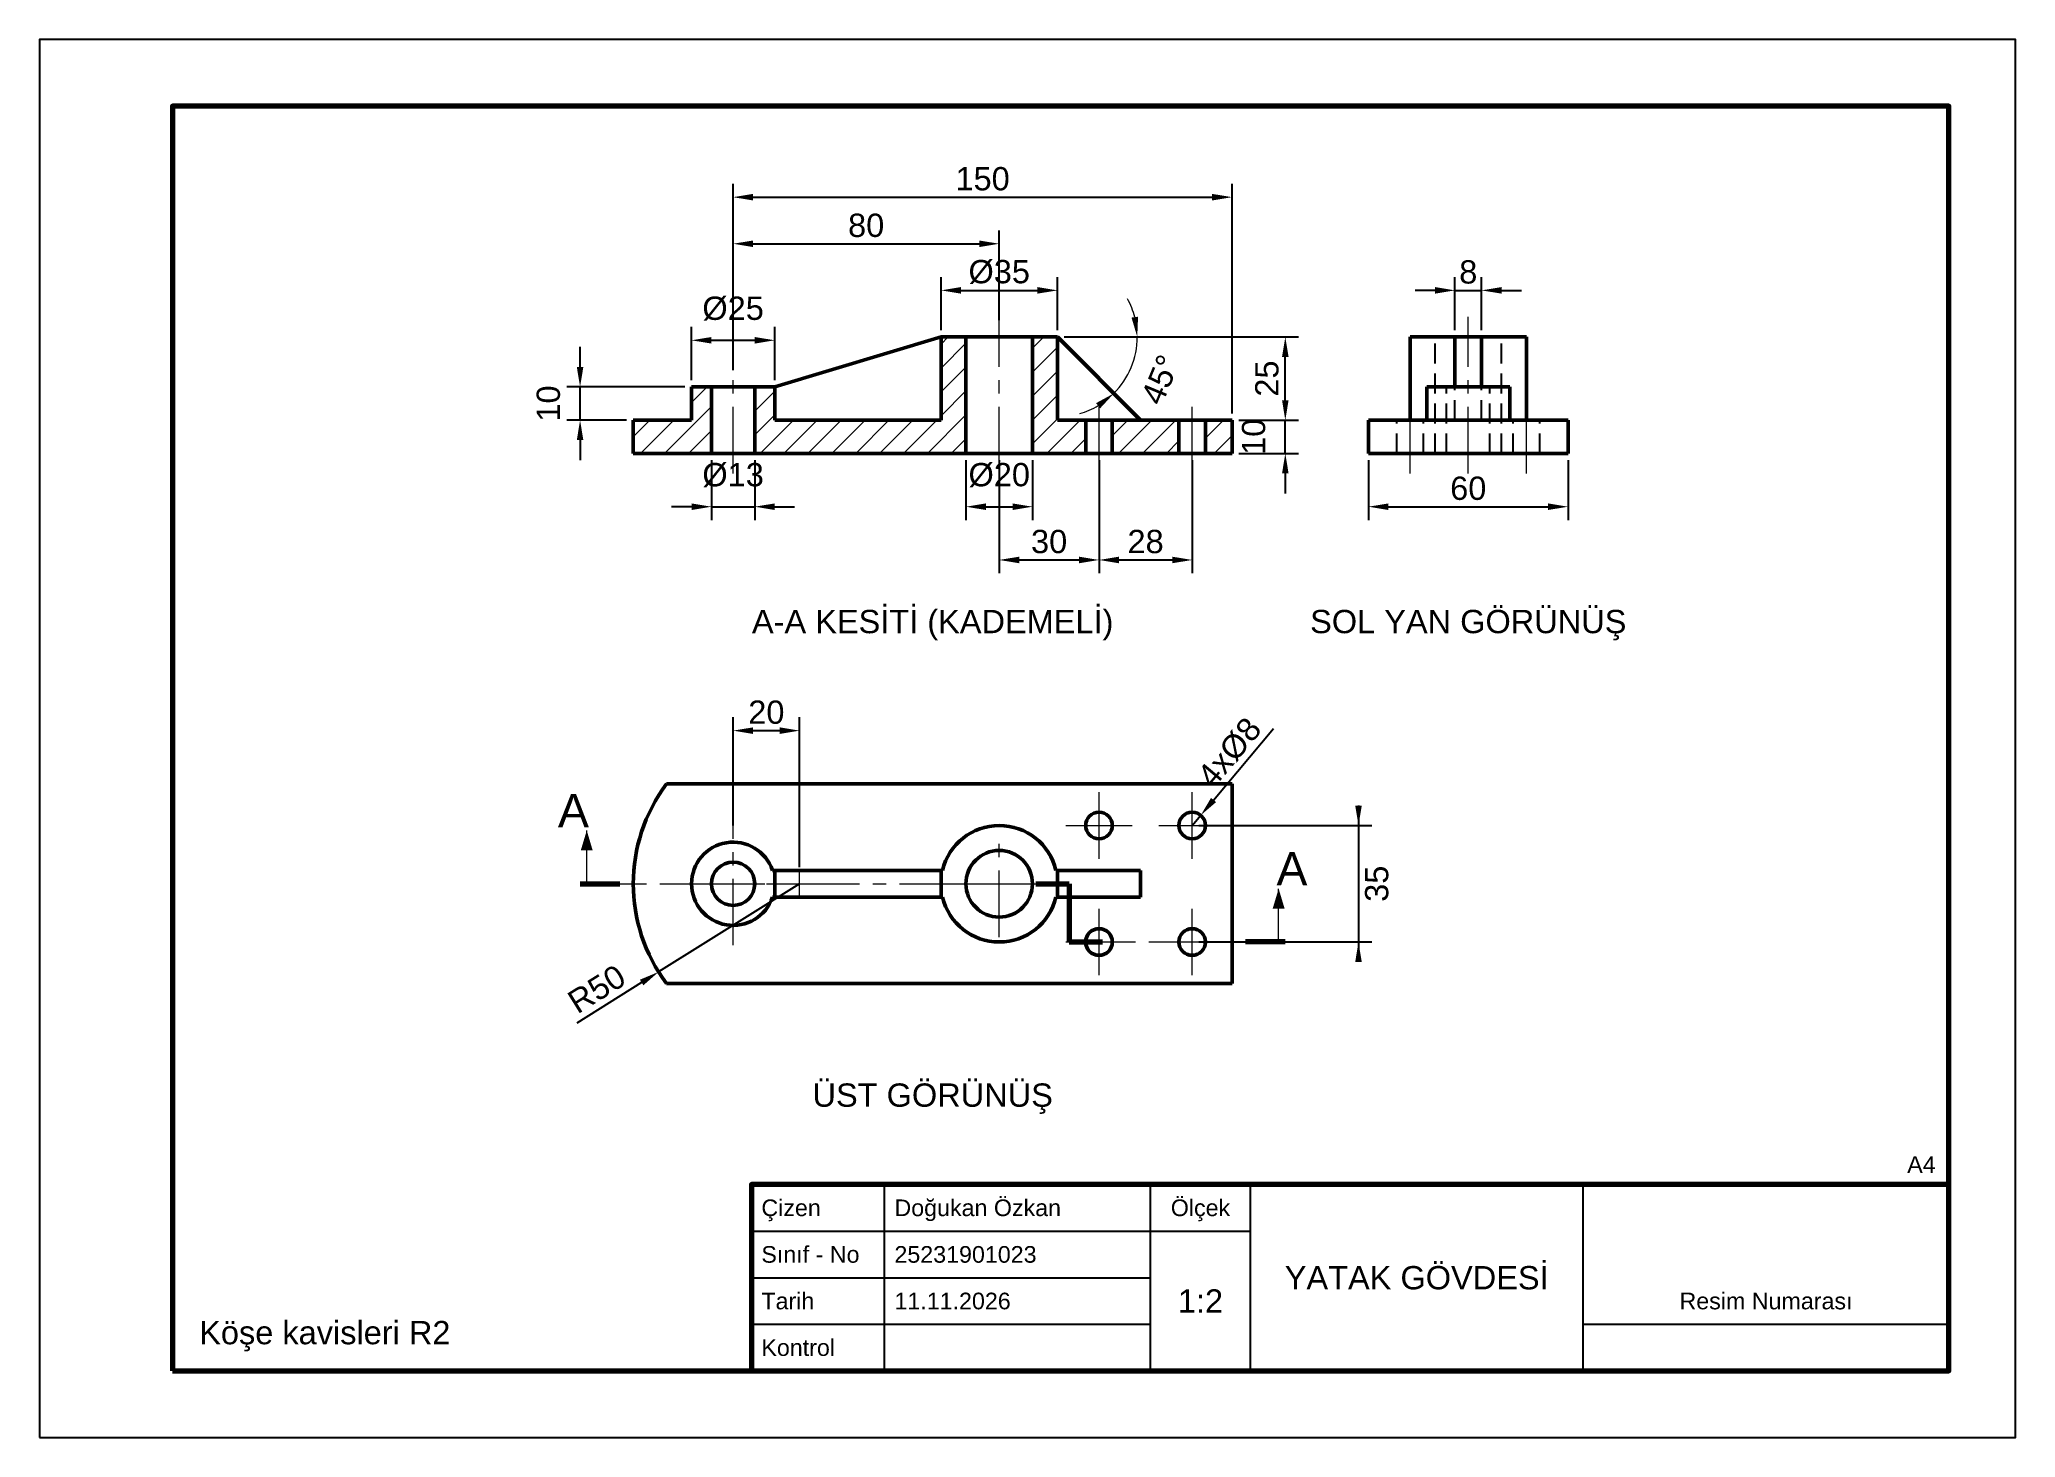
# Model space of a CAD drawing. Header units: millimetres. Extents: x 0 to 594, y 0 to 420.
import ezdxf
from ezdxf.enums import TextEntityAlignment as Align

# ---------------------------------------------------------------- set-up
doc = ezdxf.new("R2010")
doc.units = ezdxf.units.MM
doc.header["$LTSCALE"] = 2
doc.linetypes.add('EKSEN_ISO', pattern=[16, 10, -2, 2, -2])
doc.linetypes.add('GIZLI_ISO', pattern=[4.5, 3, -1.5])
for name, color, linetype, lineweight in [('CERCEVE', 7, 'Continuous', 70), ('CERCEVE_INCE', 7, 'Continuous', 25), ('EKSEN', 1, 'EKSEN_ISO', 18), ('GIZLI', 2, 'GIZLI_ISO', 25), ('GORUNEN', 7, 'Continuous', 50), ('KESIT', 7, 'Continuous', 70), ('OLCU', 4, 'Continuous', 18), ('TARAMA', 8, 'Continuous', 18), ('YAZI', 3, 'Continuous', 25)]:
    doc.layers.add(name, color=color, linetype=linetype, lineweight=lineweight)
doc.styles.add('TR', font='arial.ttf')
doc.dimstyles.new('OLCU', dxfattribs={"dimscale": 2, "dimtxt": 3.5, "dimasz": 3, "dimexe": 2, "dimexo": 1, "dimgap": 1, "dimtad": 1, "dimdec": 0, "dimtxsty": 'TR', "dimcen": 2.5, "dimclrd": 256, "dimclre": 256, "dimclrt": 256, "dimadec": 0, "dimazin": 3, "dimtfac": 1, "dimtmove": 0, "dimatfit": 3})

msp = doc.modelspace()

# ---------------------------------------------------------------- hatches: boundary and pattern name
at = {"layer": 'TARAMA'}
h = msp.add_hatch(dxfattribs=at)
h.set_pattern_fill('ANSI31', scale=1.6)
h.paths.add_polyline_path([(309.5, 295.64), (309.5, 305.64), (306, 305.64), (306, 330.64), (298.5, 330.64), (298.5, 295.64), (309.5, 295.64)])
h.paths.add_polyline_path([(271, 305.64), (271, 330.64), (278.5, 330.64), (278.5, 295.64), (215, 295.64), (215, 315.64), (221, 315.64), (221, 305.64), (271, 305.64)])
h.paths.add_polyline_path([(178.5, 295.64), (178.5, 305.64), (196, 305.64), (196, 315.64), (202, 315.64), (202, 295.64), (178.5, 295.64)])
h.paths.add_polyline_path([(350.5, 295.64), (350.5, 305.64), (358.5, 305.64), (358.5, 295.64), (350.5, 295.64)])
h.paths.add_polyline_path([(322.5, 295.64), (322.5, 305.64), (342.5, 305.64), (342.5, 295.64), (322.5, 295.64)])
h.paths.add_polyline_path([(309.5, 295.64), (309.5, 305.64), (314.5, 305.64), (314.5, 295.64), (309.5, 295.64)])

# ---------------------------------------------------------------- linework, layer by layer
at = {"layer": 'CERCEVE'}
for points in [[(40, 20), (574, 20), (574, 400), (40, 400)], [(214, 20), (574, 20), (574, 76), (214, 76)]]:
    msp.add_lwpolyline(points, close=True, dxfattribs=at)
at = {"layer": 'CERCEVE_INCE'}
for p, q in [((254, 20), (254, 76)), ((334, 20), (334, 76)), ((364, 20), (364, 76)), ((464, 20), (464, 76)), ((214, 62), (334, 62)), ((334, 62), (364, 62)), ((214, 48), (334, 48)), ((214, 34), (334, 34)), ((464, 34), (574, 34))]:
    msp.add_line(p, q, dxfattribs=at)
msp.add_lwpolyline([(0, 0), (594, 0), (594, 420), (0, 420)], close=True, dxfattribs=at)
at = {"layer": 'EKSEN'}
for p, q in [((288.5, 289.64), (288.5, 336.64)), ((429.5, 289.64), (429.5, 336.64)), ((208.5, 289.64), (208.5, 321.64)), ((429.5, 289.64), (429.5, 321.64)), ((318.5, 289.64), (318.5, 311.64)), ((346.5, 289.64), (346.5, 311.64)), ((412, 289.64), (412, 311.64)), ((447, 289.64), (447, 311.64)), ((318.5, 173.86), (318.5, 193.86)), ((346.5, 173.86), (346.5, 193.86)), ((208.5, 147.86), (208.5, 184.86)), ((288.5, 150.36), (288.5, 182.36)), ((308.5, 183.86), (328.5, 183.86)), ((336.5, 183.86), (356.5, 183.86)), ((162.5, 166.36), (309.5, 166.36)), ((190, 166.36), (227, 166.36)), ((224.5, 166.36), (232.5, 166.36)), ((228.5, 162.36), (228.5, 170.36)), ((272.5, 166.36), (304.5, 166.36)), ((309.5, 166.36), (309.5, 148.86)), ((318.5, 138.86), (318.5, 158.86)), ((346.5, 138.86), (346.5, 158.86)), ((308.5, 148.86), (328.5, 148.86)), ((309.5, 148.86), (374.5, 148.86)), ((336.5, 148.86), (356.5, 148.86))]:
    msp.add_line(p, q, dxfattribs=at)
at = {"layer": 'GIZLI'}
for p, q in [((419.5, 295.64), (419.5, 330.64)), ((439.5, 295.64), (439.5, 330.64)), ((423, 295.64), (423, 315.64)), ((425.5, 315.64), (433.5, 315.64)), ((425.5, 305.64), (425.5, 315.64)), ((433.5, 305.64), (433.5, 315.64)), ((436, 295.64), (436, 315.64)), ((399.5, 305.64), (459.5, 305.64)), ((408, 295.64), (408, 305.64)), ((416, 295.64), (416, 305.64)), ((443, 295.64), (443, 305.64)), ((451, 295.64), (451, 305.64)), ((399.5, 295.64), (459.5, 295.64))]:
    msp.add_line(p, q, dxfattribs=at)
for points in [[(425.5, 330.64), (423.89, 330.64), (422.33, 330.64), (420.84, 330.64), (419.42, 330.64), (418.1, 330.64), (416.89, 330.64), (415.78, 330.64), (414.81, 330.64), (413.97, 330.64), (413.27, 330.64), (412.72, 330.64), (412.32, 330.64), (412.08, 330.64), (412, 330.64)], [(439.5, 330.64), (439.25, 330.64), (438.51, 330.64), (437.32, 330.64), (435.73, 330.64), (433.84, 330.64), (431.73, 330.64), (429.5, 330.64), (427.27, 330.64), (425.16, 330.64), (423.27, 330.64), (421.68, 330.64), (420.49, 330.64), (419.75, 330.64), (419.5, 330.64)], [(419.5, 330.64), (419.75, 330.64), (420.49, 330.64), (421.68, 330.64), (423.27, 330.64), (425.16, 330.64), (427.27, 330.64), (429.5, 330.64), (431.73, 330.64), (433.84, 330.64), (435.73, 330.64), (437.32, 330.64), (438.51, 330.64), (439.25, 330.64), (439.5, 330.64)], [(447, 330.64), (446.92, 330.64), (446.68, 330.64), (446.28, 330.64), (445.73, 330.64), (445.03, 330.64), (444.19, 330.64), (443.22, 330.64), (442.11, 330.64), (440.9, 330.64), (439.58, 330.64), (438.16, 330.64), (436.67, 330.64), (435.11, 330.64), (433.5, 330.64)], [(417, 315.64), (417.05, 315.64), (417.2, 315.64), (417.44, 315.64), (417.78, 315.64), (418.22, 315.64), (418.74, 315.64), (419.34, 315.64), (420.03, 315.64), (420.79, 315.64), (421.63, 315.64), (422.52, 315.64), (423.47, 315.64), (424.46, 315.64), (425.5, 315.64)], [(436, 315.64), (435.84, 315.64), (435.36, 315.64), (434.58, 315.64), (433.55, 315.64), (432.32, 315.64), (430.95, 315.64), (429.5, 315.64), (428.05, 315.64), (426.68, 315.64), (425.45, 315.64), (424.42, 315.64), (423.64, 315.64), (423.16, 315.64), (423, 315.64)], [(423, 315.64), (423.16, 315.64), (423.64, 315.64), (424.42, 315.64), (425.45, 315.64), (426.68, 315.64), (428.05, 315.64), (429.5, 315.64), (430.95, 315.64), (432.32, 315.64), (433.55, 315.64), (434.58, 315.64), (435.36, 315.64), (435.84, 315.64), (436, 315.64)], [(433.5, 315.64), (434.54, 315.64), (435.53, 315.64), (436.48, 315.64), (437.37, 315.64), (438.21, 315.64), (438.97, 315.64), (439.66, 315.64), (440.26, 315.64), (440.78, 315.64), (441.22, 315.64), (441.56, 315.64), (441.8, 315.64), (441.95, 315.64), (442, 315.64)], [(416, 305.64), (415.9, 305.64), (415.6, 305.64), (415.13, 305.64), (414.49, 305.64), (413.74, 305.64), (412.89, 305.64), (412, 305.64), (411.11, 305.64), (410.26, 305.64), (409.51, 305.64), (408.87, 305.64), (408.4, 305.64), (408.1, 305.64), (408, 305.64)], [(408, 305.64), (408.1, 305.64), (408.4, 305.64), (408.87, 305.64), (409.51, 305.64), (410.26, 305.64), (411.11, 305.64), (412, 305.64), (412.89, 305.64), (413.74, 305.64), (414.49, 305.64), (415.13, 305.64), (415.6, 305.64), (415.9, 305.64), (416, 305.64)], [(416, 305.64), (415.9, 305.64), (415.6, 305.64), (415.13, 305.64), (414.49, 305.64), (413.74, 305.64), (412.89, 305.64), (412, 305.64), (411.11, 305.64), (410.26, 305.64), (409.51, 305.64), (408.87, 305.64), (408.4, 305.64), (408.1, 305.64), (408, 305.64)], [(408, 305.64), (408.1, 305.64), (408.4, 305.64), (408.87, 305.64), (409.51, 305.64), (410.26, 305.64), (411.11, 305.64), (412, 305.64), (412.89, 305.64), (413.74, 305.64), (414.49, 305.64), (415.13, 305.64), (415.6, 305.64), (415.9, 305.64), (416, 305.64)], [(425.5, 305.64), (423.89, 305.64), (422.33, 305.64), (420.84, 305.64), (419.42, 305.64), (418.1, 305.64), (416.89, 305.64), (415.78, 305.64), (414.81, 305.64), (413.97, 305.64), (413.27, 305.64), (412.72, 305.64), (412.32, 305.64), (412.08, 305.64), (412, 305.64)], [(412, 305.64), (412.08, 305.64), (412.32, 305.64), (412.72, 305.64), (413.27, 305.64), (413.97, 305.64), (414.81, 305.64), (415.78, 305.64), (416.89, 305.64), (418.1, 305.64), (419.42, 305.64), (420.84, 305.64), (422.33, 305.64), (423.89, 305.64), (425.5, 305.64)], [(442, 305.64), (441.69, 305.64), (440.76, 305.64), (439.27, 305.64), (437.29, 305.64), (434.92, 305.64), (432.28, 305.64), (429.5, 305.64), (426.72, 305.64), (424.08, 305.64), (421.71, 305.64), (419.73, 305.64), (418.24, 305.64), (417.31, 305.64), (417, 305.64)], [(417, 305.64), (417.05, 305.64), (417.2, 305.64), (417.44, 305.64), (417.78, 305.64), (418.22, 305.64), (418.74, 305.64), (419.34, 305.64), (420.03, 305.64), (420.79, 305.64), (421.63, 305.64), (422.52, 305.64), (423.47, 305.64), (424.46, 305.64), (425.5, 305.64)], [(433.5, 305.64), (435.11, 305.64), (436.67, 305.64), (438.16, 305.64), (439.58, 305.64), (440.9, 305.64), (442.11, 305.64), (443.22, 305.64), (444.19, 305.64), (445.03, 305.64), (445.73, 305.64), (446.28, 305.64), (446.68, 305.64), (446.92, 305.64), (447, 305.64)], [(447, 305.64), (446.92, 305.64), (446.68, 305.64), (446.28, 305.64), (445.73, 305.64), (445.03, 305.64), (444.19, 305.64), (443.22, 305.64), (442.11, 305.64), (440.9, 305.64), (439.58, 305.64), (438.16, 305.64), (436.67, 305.64), (435.11, 305.64), (433.5, 305.64)], [(433.5, 305.64), (434.54, 305.64), (435.53, 305.64), (436.48, 305.64), (437.37, 305.64), (438.21, 305.64), (438.97, 305.64), (439.66, 305.64), (440.26, 305.64), (440.78, 305.64), (441.22, 305.64), (441.56, 305.64), (441.8, 305.64), (441.95, 305.64), (442, 305.64)], [(451, 305.64), (450.9, 305.64), (450.6, 305.64), (450.13, 305.64), (449.49, 305.64), (448.74, 305.64), (447.89, 305.64), (447, 305.64), (446.11, 305.64), (445.26, 305.64), (444.51, 305.64), (443.87, 305.64), (443.4, 305.64), (443.1, 305.64), (443, 305.64)], [(443, 305.64), (443.1, 305.64), (443.4, 305.64), (443.87, 305.64), (444.51, 305.64), (445.26, 305.64), (446.11, 305.64), (447, 305.64), (447.89, 305.64), (448.74, 305.64), (449.49, 305.64), (450.13, 305.64), (450.6, 305.64), (450.9, 305.64), (451, 305.64)], [(451, 305.64), (450.9, 305.64), (450.6, 305.64), (450.13, 305.64), (449.49, 305.64), (448.74, 305.64), (447.89, 305.64), (447, 305.64), (446.11, 305.64), (445.26, 305.64), (444.51, 305.64), (443.87, 305.64), (443.4, 305.64), (443.1, 305.64), (443, 305.64)], [(443, 305.64), (443.1, 305.64), (443.4, 305.64), (443.87, 305.64), (444.51, 305.64), (445.26, 305.64), (446.11, 305.64), (447, 305.64), (447.89, 305.64), (448.74, 305.64), (449.49, 305.64), (450.13, 305.64), (450.6, 305.64), (450.9, 305.64), (451, 305.64)], [(416, 295.64), (415.9, 295.64), (415.6, 295.64), (415.13, 295.64), (414.49, 295.64), (413.74, 295.64), (412.89, 295.64), (412, 295.64), (411.11, 295.64), (410.26, 295.64), (409.51, 295.64), (408.87, 295.64), (408.4, 295.64), (408.1, 295.64), (408, 295.64)], [(408, 295.64), (408.1, 295.64), (408.4, 295.64), (408.87, 295.64), (409.51, 295.64), (410.26, 295.64), (411.11, 295.64), (412, 295.64), (412.89, 295.64), (413.74, 295.64), (414.49, 295.64), (415.13, 295.64), (415.6, 295.64), (415.9, 295.64), (416, 295.64)], [(416, 295.64), (415.9, 295.64), (415.6, 295.64), (415.13, 295.64), (414.49, 295.64), (413.74, 295.64), (412.89, 295.64), (412, 295.64), (411.11, 295.64), (410.26, 295.64), (409.51, 295.64), (408.87, 295.64), (408.4, 295.64), (408.1, 295.64), (408, 295.64)], [(408, 295.64), (408.1, 295.64), (408.4, 295.64), (408.87, 295.64), (409.51, 295.64), (410.26, 295.64), (411.11, 295.64), (412, 295.64), (412.89, 295.64), (413.74, 295.64), (414.49, 295.64), (415.13, 295.64), (415.6, 295.64), (415.9, 295.64), (416, 295.64)], [(439.5, 295.64), (439.25, 295.64), (438.51, 295.64), (437.32, 295.64), (435.73, 295.64), (433.84, 295.64), (431.73, 295.64), (429.5, 295.64), (427.27, 295.64), (425.16, 295.64), (423.27, 295.64), (421.68, 295.64), (420.49, 295.64), (419.75, 295.64), (419.5, 295.64)], [(419.5, 295.64), (419.75, 295.64), (420.49, 295.64), (421.68, 295.64), (423.27, 295.64), (425.16, 295.64), (427.27, 295.64), (429.5, 295.64), (431.73, 295.64), (433.84, 295.64), (435.73, 295.64), (437.32, 295.64), (438.51, 295.64), (439.25, 295.64), (439.5, 295.64)], [(436, 295.64), (435.84, 295.64), (435.36, 295.64), (434.58, 295.64), (433.55, 295.64), (432.32, 295.64), (430.95, 295.64), (429.5, 295.64), (428.05, 295.64), (426.68, 295.64), (425.45, 295.64), (424.42, 295.64), (423.64, 295.64), (423.16, 295.64), (423, 295.64)], [(423, 295.64), (423.16, 295.64), (423.64, 295.64), (424.42, 295.64), (425.45, 295.64), (426.68, 295.64), (428.05, 295.64), (429.5, 295.64), (430.95, 295.64), (432.32, 295.64), (433.55, 295.64), (434.58, 295.64), (435.36, 295.64), (435.84, 295.64), (436, 295.64)], [(451, 295.64), (450.9, 295.64), (450.6, 295.64), (450.13, 295.64), (449.49, 295.64), (448.74, 295.64), (447.89, 295.64), (447, 295.64), (446.11, 295.64), (445.26, 295.64), (444.51, 295.64), (443.87, 295.64), (443.4, 295.64), (443.1, 295.64), (443, 295.64)], [(443, 295.64), (443.1, 295.64), (443.4, 295.64), (443.87, 295.64), (444.51, 295.64), (445.26, 295.64), (446.11, 295.64), (447, 295.64), (447.89, 295.64), (448.74, 295.64), (449.49, 295.64), (450.13, 295.64), (450.6, 295.64), (450.9, 295.64), (451, 295.64)], [(451, 295.64), (450.9, 295.64), (450.6, 295.64), (450.13, 295.64), (449.49, 295.64), (448.74, 295.64), (447.89, 295.64), (447, 295.64), (446.11, 295.64), (445.26, 295.64), (444.51, 295.64), (443.87, 295.64), (443.4, 295.64), (443.1, 295.64), (443, 295.64)], [(443, 295.64), (443.1, 295.64), (443.4, 295.64), (443.87, 295.64), (444.51, 295.64), (445.26, 295.64), (446.11, 295.64), (447, 295.64), (447.89, 295.64), (448.74, 295.64), (449.49, 295.64), (450.13, 295.64), (450.6, 295.64), (450.9, 295.64), (451, 295.64)]]:
    msp.add_lwpolyline(points, dxfattribs=at)
for centre, radius in [((318.5, 183.86), 4), ((346.5, 183.86), 4), ((208.5, 166.36), 6.5), ((288.5, 166.36), 10), ((318.5, 148.86), 4), ((346.5, 148.86), 4)]:
    msp.add_circle(centre, radius, dxfattribs=at)
for centre, radius, start, end in [((228.5, 166.36), 50, 143.1301, 216.8699), ((208.5, 166.36), 12.5, 18.66292, 341.33708), ((288.5, 166.36), 17.5, 13.21298, 166.78702), ((288.5, 166.36), 17.5, 193.21298, 346.78702)]:
    msp.add_arc(centre, radius, start, end, dxfattribs=at)
at = {"layer": 'GORUNEN'}
for p, q in [((221, 315.64), (271, 330.64)), ((271, 330.64), (278.5, 330.64)), ((271, 305.64), (271, 330.64)), ((278.5, 295.64), (278.5, 330.64)), ((298.5, 330.64), (306, 330.64)), ((298.5, 295.64), (298.5, 330.64)), ((306, 330.64), (331, 305.64)), ((306, 305.64), (306, 330.64)), ((412, 305.64), (412, 330.64)), ((425.5, 330.64), (433.5, 330.64)), ((425.5, 315.64), (425.5, 330.64)), ((433.5, 315.64), (433.5, 330.64)), ((447, 305.64), (447, 330.64)), ((196, 315.64), (202, 315.64)), ((196, 305.64), (196, 315.64)), ((202, 295.64), (202, 315.64)), ((215, 295.64), (215, 315.64)), ((215, 315.64), (221, 315.64)), ((221, 305.64), (221, 315.64)), ((417, 305.64), (417, 315.64)), ((442, 305.64), (442, 315.64)), ((178.5, 305.64), (196, 305.64)), ((178.5, 295.64), (178.5, 305.64)), ((221, 305.64), (271, 305.64)), ((306, 305.64), (314.5, 305.64)), ((314.5, 295.64), (314.5, 305.64)), ((322.5, 305.64), (342.5, 305.64)), ((322.5, 295.64), (322.5, 305.64)), ((342.5, 295.64), (342.5, 305.64)), ((350.5, 305.64), (358.5, 305.64)), ((350.5, 295.64), (350.5, 305.64)), ((358.5, 295.64), (358.5, 305.64)), ((399.5, 295.64), (399.5, 305.64)), ((459.5, 295.64), (459.5, 305.64)), ((178.5, 295.64), (202, 295.64)), ((215, 295.64), (278.5, 295.64)), ((298.5, 295.64), (314.5, 295.64)), ((322.5, 295.64), (342.5, 295.64)), ((350.5, 295.64), (358.5, 295.64)), ((188.5, 196.36), (358.5, 196.36)), ((358.5, 136.36), (358.5, 196.36)), ((220.34, 170.36), (271.46, 170.36)), ((221, 162.36), (221, 170.36)), ((271, 162.36), (271, 170.36)), ((305.54, 170.36), (331, 170.36)), ((306, 162.36), (306, 170.36)), ((331, 162.36), (331, 170.36)), ((220.34, 162.36), (271.46, 162.36)), ((305.54, 162.36), (331, 162.36)), ((188.5, 136.36), (358.5, 136.36))]:
    msp.add_line(p, q, dxfattribs=at)
for points in [[(278.5, 330.64), (278.75, 330.64), (279.49, 330.64), (280.68, 330.64), (282.27, 330.64), (284.16, 330.64), (286.27, 330.64), (288.5, 330.64), (290.73, 330.64), (292.84, 330.64), (294.73, 330.64), (296.32, 330.64), (297.51, 330.64), (298.25, 330.64), (298.5, 330.64)], [(412, 330.64), (412.08, 330.64), (412.32, 330.64), (412.72, 330.64), (413.27, 330.64), (413.97, 330.64), (414.81, 330.64), (415.78, 330.64), (416.89, 330.64), (418.1, 330.64), (419.42, 330.64), (420.84, 330.64), (422.33, 330.64), (423.89, 330.64), (425.5, 330.64)], [(433.5, 330.64), (435.11, 330.64), (436.67, 330.64), (438.16, 330.64), (439.58, 330.64), (440.9, 330.64), (442.11, 330.64), (443.22, 330.64), (444.19, 330.64), (445.03, 330.64), (445.73, 330.64), (446.28, 330.64), (446.68, 330.64), (446.92, 330.64), (447, 330.64)], [(202, 315.64), (202.16, 315.64), (202.64, 315.64), (203.42, 315.64), (204.45, 315.64), (205.68, 315.64), (207.05, 315.64), (208.5, 315.64), (209.95, 315.64), (211.32, 315.64), (212.55, 315.64), (213.58, 315.64), (214.36, 315.64), (214.84, 315.64), (215, 315.64)], [(442, 315.64), (441.69, 315.64), (440.76, 315.64), (439.27, 315.64), (437.29, 315.64), (434.92, 315.64), (432.28, 315.64), (429.5, 315.64), (426.72, 315.64), (424.08, 315.64), (421.71, 315.64), (419.73, 315.64), (418.24, 315.64), (417.31, 315.64), (417, 315.64)], [(322.5, 305.64), (322.4, 305.64), (322.1, 305.64), (321.63, 305.64), (320.99, 305.64), (320.24, 305.64), (319.39, 305.64), (318.5, 305.64), (317.61, 305.64), (316.76, 305.64), (316.01, 305.64), (315.37, 305.64), (314.9, 305.64), (314.6, 305.64), (314.5, 305.64)], [(350.5, 305.64), (350.4, 305.64), (350.1, 305.64), (349.63, 305.64), (348.99, 305.64), (348.24, 305.64), (347.39, 305.64), (346.5, 305.64), (345.61, 305.64), (344.76, 305.64), (344.01, 305.64), (343.37, 305.64), (342.9, 305.64), (342.6, 305.64), (342.5, 305.64)], [(399.5, 305.64), (403.3, 305.64), (407.32, 305.64), (411.53, 305.64), (415.88, 305.64), (420.36, 305.64), (424.91, 305.64), (429.5, 305.64), (434.09, 305.64), (438.64, 305.64), (443.12, 305.64), (447.47, 305.64), (451.68, 305.64), (455.7, 305.64), (459.5, 305.64)], [(215, 295.64), (214.84, 295.64), (214.36, 295.64), (213.58, 295.64), (212.55, 295.64), (211.32, 295.64), (209.95, 295.64), (208.5, 295.64), (207.05, 295.64), (205.68, 295.64), (204.45, 295.64), (203.42, 295.64), (202.64, 295.64), (202.16, 295.64), (202, 295.64)], [(298.5, 295.64), (298.25, 295.64), (297.51, 295.64), (296.32, 295.64), (294.73, 295.64), (292.84, 295.64), (290.73, 295.64), (288.5, 295.64), (286.27, 295.64), (284.16, 295.64), (282.27, 295.64), (280.68, 295.64), (279.49, 295.64), (278.75, 295.64), (278.5, 295.64)], [(322.5, 295.64), (322.4, 295.64), (322.1, 295.64), (321.63, 295.64), (320.99, 295.64), (320.24, 295.64), (319.39, 295.64), (318.5, 295.64), (317.61, 295.64), (316.76, 295.64), (316.01, 295.64), (315.37, 295.64), (314.9, 295.64), (314.6, 295.64), (314.5, 295.64)], [(350.5, 295.64), (350.4, 295.64), (350.1, 295.64), (349.63, 295.64), (348.99, 295.64), (348.24, 295.64), (347.39, 295.64), (346.5, 295.64), (345.61, 295.64), (344.76, 295.64), (344.01, 295.64), (343.37, 295.64), (342.9, 295.64), (342.6, 295.64), (342.5, 295.64)], [(459.5, 295.64), (455.7, 295.64), (451.68, 295.64), (447.47, 295.64), (443.12, 295.64), (438.64, 295.64), (434.09, 295.64), (429.5, 295.64), (424.91, 295.64), (420.36, 295.64), (415.88, 295.64), (411.53, 295.64), (407.32, 295.64), (403.3, 295.64), (399.5, 295.64)]]:
    msp.add_lwpolyline(points, dxfattribs=at)
for centre, radius in [((318.5, 183.86), 4), ((346.5, 183.86), 4), ((208.5, 166.36), 6.5), ((288.5, 166.36), 10), ((318.5, 148.86), 4), ((346.5, 148.86), 4)]:
    msp.add_circle(centre, radius, dxfattribs=at)
for centre, radius, start, end in [((228.5, 166.36), 50, 143.1301, 216.8699), ((208.5, 166.36), 12.5, 18.66292, 341.33708), ((288.5, 166.36), 17.5, 13.21298, 166.78702), ((288.5, 166.36), 17.5, 193.21298, 346.78702)]:
    msp.add_arc(centre, radius, start, end, dxfattribs=at)
at = {"layer": 'KESIT'}
for p, q in [((162.5, 166.36), (174.5, 166.36)), ((299.5, 166.36), (309.5, 166.36)), ((309.5, 166.36), (309.5, 156.36)), ((309.5, 158.86), (309.5, 148.86)), ((309.5, 148.86), (319.5, 148.86)), ((374.5, 148.86), (362.5, 148.86))]:
    msp.add_line(p, q, dxfattribs=at)
at = {"layer": 'OLCU'}
for p, q in [((164.5, 166.36), (164.5, 182.36)), ((372.5, 148.86), (372.5, 164.86))]:
    msp.add_line(p, q, dxfattribs=at)
for points in [[(164.5, 182.36), (162.7, 176.36), (166.3, 176.36)], [(372.5, 164.86), (370.7, 158.86), (374.3, 158.86)]]:
    msp.add_solid(points, dxfattribs=at)

# ---------------------------------------------------------------- texts
at = {"layer": 'YAZI', "style": 'TR'}
for s, p in [('A-A KESİTİ (KADEMELİ)', (268.5, 248.64)), ('SOL YAN GÖRÜNÜŞ', (429.5, 248.64)), ('ÜST GÖRÜNÜŞ', (268.5, 106.36))]:
    msp.add_text(s, height=7, dxfattribs=at).set_placement(p, align=Align.TOP_CENTER)
for s, height, p in [('A', 10, (160.5, 188.36)), ('A', 10, (376.5, 170.86)), ('Ölçek', 5, (349, 69)), ('YATAK GÖVDESİ', 7, (414, 48)), ('1:2', 7, (349, 41)), ('Resim Numarası', 5, (519, 41))]:
    msp.add_text(s, height=height, dxfattribs=at).set_placement(p, align=Align.MIDDLE_CENTER)
msp.add_text('A4', height=5, dxfattribs=at).set_placement((570, 82), align=Align.MIDDLE_RIGHT)
for s, p in [('Çizen', (217, 69)), ('Doğukan Özkan', (257, 69)), ('Sınıf - No', (217, 55)), ('25231901023', (257, 55)), ('Tarih', (217, 41)), ('11.11.2026', (257, 41)), ('Kontrol', (217, 27))]:
    msp.add_text(s, height=5, dxfattribs=at).set_placement(p, align=Align.MIDDLE_LEFT)
msp.add_text('Köşe kavisleri R2', height=7, dxfattribs=at).set_placement((48, 28))

# ---------------------------------------------------------------- dimensions: what is measured, and where the dimension line sits
at = {"layer": 'OLCU'}
for base, p1, p2 in [((208.5, 372.64), (208.5, 318.64), (358.5, 305.64)), ((208.5, 358.64), (208.5, 318.64), (288.5, 333.64)), ((425.5, 344.64), (425.5, 330.64), (433.5, 330.64)), ((288.5, 263.64), (288.5, 295.64), (318.5, 295.64)), ((318.5, 263.64), (318.5, 295.64), (346.5, 295.64)), ((399.5, 279.64), (399.5, 295.64), (459.5, 295.64)), ((208.5, 212.36), (208.5, 181.86), (228.5, 169.36))]:
    msp.add_linear_dim(base=base, p1=p1, p2=p2, dimstyle='OLCU', dxfattribs=at).render()
for base, p1, p2, text in [((271, 344.64), (271, 330.64), (306, 330.64), '%%c35'), ((196, 329.64), (196, 315.64), (221, 315.64), '%%c25'), ((202, 279.64), (202, 295.64), (215, 295.64), '%%c13'), ((278.5, 279.64), (278.5, 295.64), (298.5, 295.64), '%%c20')]:
    msp.add_linear_dim(base=base, p1=p1, p2=p2, text=text, dimstyle='OLCU', dxfattribs=at).render()
msp.add_angular_dim_3p(base=(328.17, 321.45), center=(306, 330.64), p1=(331, 305.64), p2=(328.5, 330.64), dimstyle='OLCU', dxfattribs=at).render()
for base, p1, p2 in [((162.5, 305.64), (178.5, 305.64), (196, 315.64)), ((374.5, 305.64), (358.5, 305.64), (306, 330.64)), ((374.5, 295.64), (358.5, 295.64), (358.5, 305.64)), ((396.5, 183.86), (346.5, 183.86), (346.5, 148.86))]:
    msp.add_linear_dim(base=base, p1=p1, p2=p2, angle=90, dimstyle='OLCU', dxfattribs=at).render()
msp.add_diameter_dim(center=(346.5, 183.86), radius=4, location=(361.93, 202.25), text='4x<>', dimstyle='OLCU', dxfattribs=at).render()
msp.add_radius_dim(center=(228.5, 166.36), mpoint=(186.1, 139.87), dimstyle='OLCU', dxfattribs=at).render()

doc.saveas('drawing.dxf')
